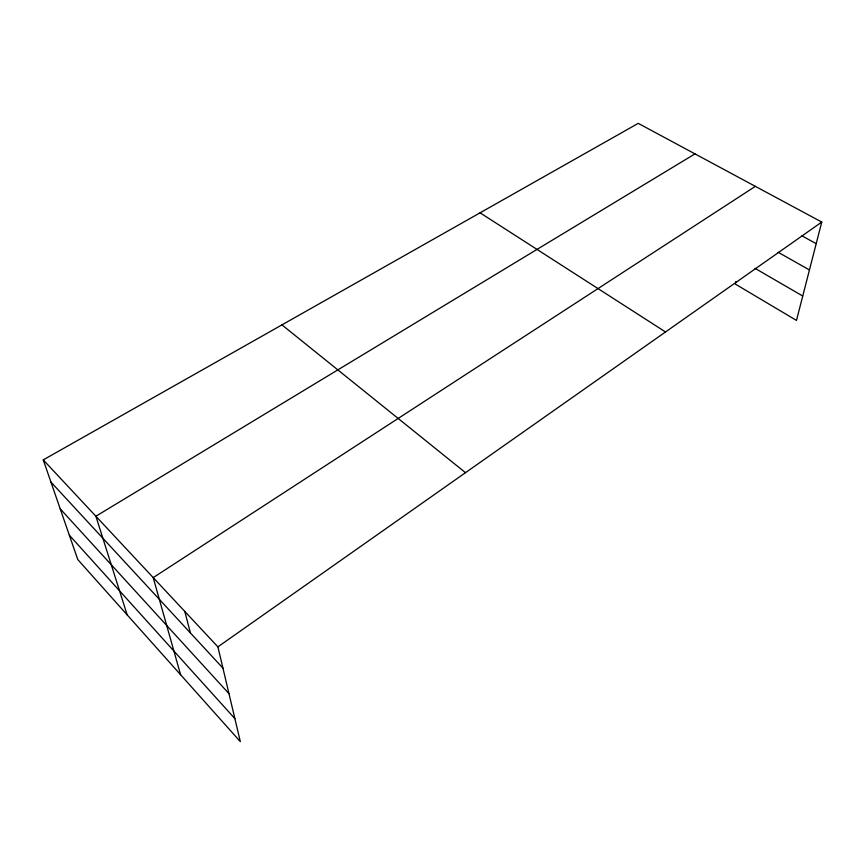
<?xml version="1.0" encoding="UTF-8"?>
<svg xmlns="http://www.w3.org/2000/svg" width="865" height="865" viewBox="0 0 865 865"><rect width="100%" height="100%" fill="white"/><g stroke="black" fill="none" stroke-linecap="round" stroke-linejoin="round"><path stroke-width="1.3" d="M735.834 281.503L735.304 284.066L796.481 320.418L821.75 222.067L638.251 123.36L43.25 459.888L77.785 559.568L240.329 741.64L217.894 646.858L43.25 459.888M217.894 646.858L821.75 222.067M755.361 186.353L153.213 577.615L180.58 674.711M694.984 153.873L95.885 516.232L127.177 614.896M801.985 235.853L816.203 243.671M778.165 252.277L809.445 269.956M755.08 268.377L802.742 296.035M480.064 212.822L665.52 331.965M281.947 324.883L465.5 472.668M50.927 482.054L222.932 668.137M60.204 508.825L228.976 693.676M69.319 535.154L234.88 718.631M184.796 611.414L190.397 632.942"/></g></svg>
